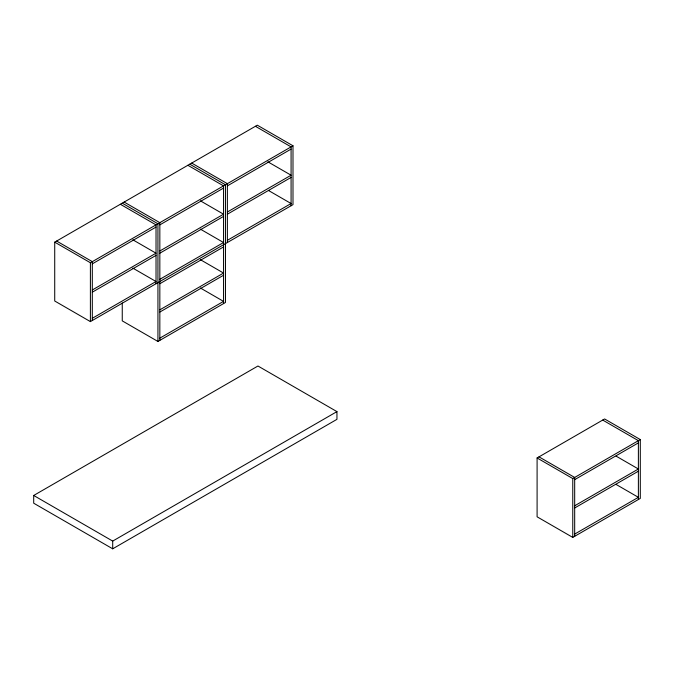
<?xml version="1.0" encoding="UTF-8"?>
<svg xmlns="http://www.w3.org/2000/svg" width="674" height="674" viewBox="0 0 674 674"><rect width="100%" height="100%" fill="white"/><g stroke="black" fill="none" stroke-linecap="round" stroke-linejoin="round"><path stroke-width="1.01" d="M54.72 242.151L257.316 125.187L292.996 145.786L292.996 204.635L90.4 321.608L54.72 301.008L54.72 242.151L90.4 262.75L292.996 145.786M92.313 263.854L156.023 227.079M159.839 224.872L223.549 188.088M227.374 185.881L291.084 149.097M92.313 289.972L156.023 253.188L132.829 239.801M159.839 250.981L223.549 214.206L200.363 200.81M227.374 211.998L291.084 175.215L267.89 161.827M92.313 292.179L156.023 255.395M159.839 253.188L223.549 216.405M227.374 214.206L291.084 177.422M92.313 318.297L156.023 281.513L132.829 268.126M159.839 279.306L223.549 242.522L200.363 229.135M227.374 240.315L291.084 203.531L268.783 190.658M159.839 283.72L223.549 246.937M159.839 309.838L223.549 273.054L200.363 259.667M159.839 312.045L223.549 275.262M159.839 338.154L223.549 301.379L200.363 287.983M122.255 303.005L122.255 320.866L157.935 341.465L225.461 302.483L225.461 184.777L189.79 164.178M33.7 495.474L257.957 366.007L336.949 411.612L336.949 419.338L112.701 548.813L33.7 503.2L33.7 495.474L112.701 541.087L336.949 411.612M537.094 457.958L604.62 418.967L640.3 439.566L640.3 498.415L572.765 537.405L537.094 516.806L537.094 457.958L572.765 478.557L640.3 439.566M574.678 479.661L638.388 442.877M574.678 505.778L638.388 468.994L616.087 456.121M574.678 507.985L638.388 471.202M574.678 534.094L638.388 497.319L616.087 484.438M255.404 126.291L291.084 146.89L291.084 205.738M191.694 163.074L227.374 183.673L227.374 242.522M187.877 165.282L223.549 185.881L223.549 303.586M602.716 420.071L638.388 440.67L638.388 499.518M124.168 202.065L159.839 222.664L159.839 340.362M122.255 203.169L157.935 223.768L157.935 341.465M120.343 204.273L156.023 224.872L156.023 283.72M539.006 456.854L574.678 477.453L574.678 536.302M56.633 241.056L92.313 261.647L92.313 320.504M572.765 478.557L572.765 537.405M112.701 541.087L112.701 548.813M90.4 262.75L90.4 321.608"/></g></svg>
